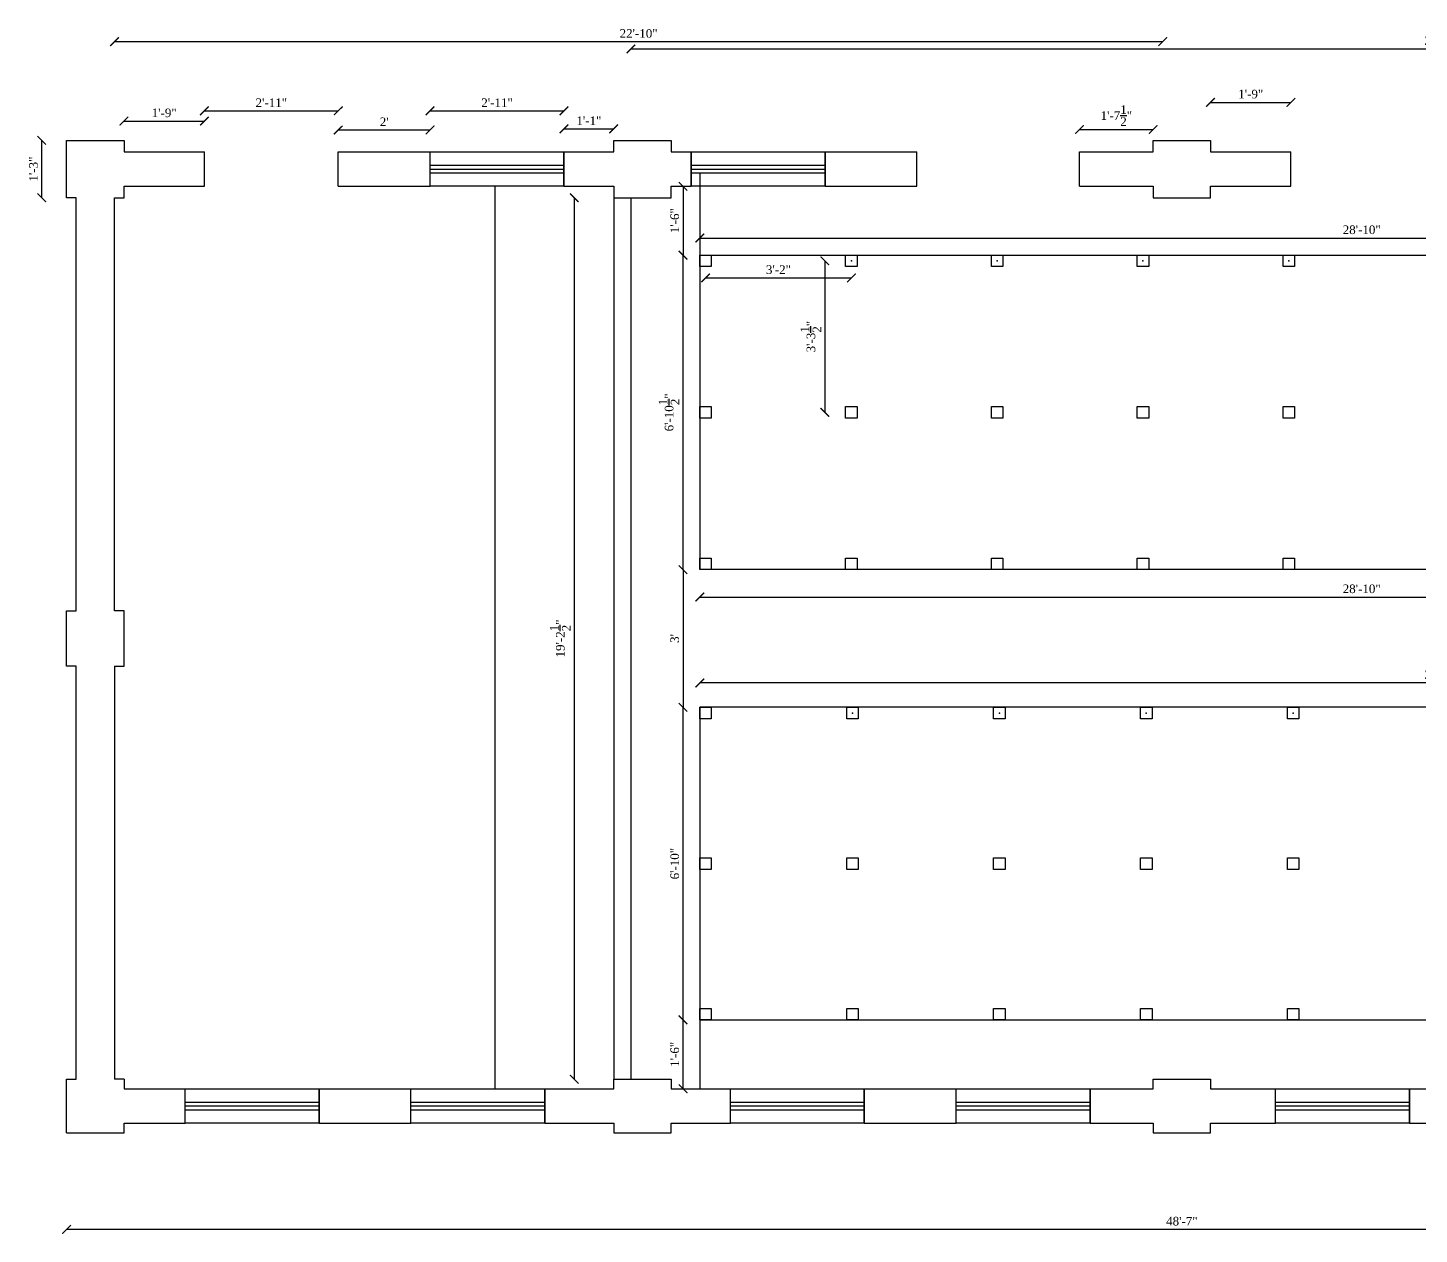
# Model space of a CAD drawing. Header units: inches. Extents: x 62191 to 65120, y -5328 to -3702.
# Drawn here: x 63722 to 64085.6, y -4748.9 to -4433.4 of the extents above; entities that cross this region are included whole.
import ezdxf

# ---------------------------------------------------------------- set-up
doc = ezdxf.new("R2010")
doc.units = ezdxf.units.IN
doc.header["$MEASUREMENT"] = 0
doc.layers.add('ELEVATION', color=6, linetype='Continuous', lineweight=30)
doc.styles.get("Standard").update_dxf_attribs({"font": 'times.ttf'})
doc.dimstyles.get("Standard").update_dxf_attribs({"dimtxt": 2.25, "dimasz": 2.25, "dimexe": 0.18, "dimexo": 0.0625, "dimgap": 1, "dimtad": 1, "dimdec": 1, "dimzin": 0, "dimdsep": 46, "dimlunit": 4, "dimtxsty": 'Standard', "dimblk": 'ARCHTICK', "dimcen": 0.09, "dimse1": 1, "dimse2": 1, "dimadec": 0, "dimazin": 0, "dimtfac": 1, "dimtdec": 1, "dimtofl": 0, "dimtmove": 0, "dimatfit": 3, "dimldrblk": 'ARCHTICK', "dimfxl": 1, "dimtolj": 1, "dimtzin": 0, "dimarcsym": 0})

# ---------------------------------------------------------------- blocks, each defined once
blk = doc.blocks.new('_ArchTick')
at = {"color": 0, "linetype": 'ByBlock', "const_width": 0.15}
blk.add_lwpolyline([(-0.5, -0.5), (0.5, 0.5)], dxfattribs=at)
blk = doc.blocks.new('*D698')
at = {"layer": 'Defpoints', "color": 0, "transparency": 16777216}
for p in [(63725.59, -4462.84), (63732.11, -4462.84), (63732.11, -4477.84)]:
    blk.add_point(p, dxfattribs=at)
at = {"layer": 'ELEVATION', "color": 0, "lineweight": -2, "transparency": 16777216}
blk.add_line((63725.59, -4477.84), (63725.59, -4462.84), dxfattribs=at)
at = {"layer": 'ELEVATION', "color": 0, "lineweight": -2, "transparency": 16777216, "xscale": 2.25, "yscale": 2.25, "zscale": 2.25}
for p, rotation in [((63725.59, -4462.84), 90), ((63725.59, -4477.84), 270)]:
    blk.add_blockref('_ArchTick', p, dxfattribs=dict(at, rotation=rotation))
at = {"layer": 'ELEVATION', "color": 0, "transparency": 16777216, "insert": (63723.45, -4470.34), "char_height": 2.25, "attachment_point": 5, "rotation": 90}
blk.add_mtext('\\A1;1\'-3"', dxfattribs=at)
blk = doc.blocks.new('*D711')
at = {"layer": 'Defpoints', "color": 0, "transparency": 16777216}
for p in [(63768.11, -4457.79), (63747.11, -4465.84), (63768.11, -4465.84)]:
    blk.add_point(p, dxfattribs=at)
at = {"layer": 'ELEVATION', "color": 0, "lineweight": -2, "transparency": 16777216}
blk.add_line((63747.11, -4457.79), (63768.11, -4457.79), dxfattribs=at)
at = {"layer": 'ELEVATION', "color": 0, "lineweight": -2, "transparency": 16777216, "xscale": 2.25, "yscale": 2.25, "zscale": 2.25, "rotation": 180}
blk.add_blockref('_ArchTick', (63747.11, -4457.79), dxfattribs=at)
at = {"layer": 'ELEVATION', "color": 0, "lineweight": -2, "transparency": 16777216, "xscale": 2.25, "yscale": 2.25, "zscale": 2.25}
blk.add_blockref('_ArchTick', (63768.11, -4457.79), dxfattribs=at)
at = {"layer": 'ELEVATION', "color": 0, "transparency": 16777216, "insert": (63757.61, -4455.65), "char_height": 2.25, "attachment_point": 5}
blk.add_mtext('\\A1;1\'-9"', dxfattribs=at)
blk = doc.blocks.new('*D707')
at = {"layer": 'Defpoints', "color": 0, "transparency": 16777216}
for p in [(63827.11, -4460.12), (63803.11, -4465.84), (63827.11, -4465.84)]:
    blk.add_point(p, dxfattribs=at)
at = {"layer": 'ELEVATION', "color": 0, "lineweight": -2, "transparency": 16777216}
blk.add_line((63803.11, -4460.12), (63827.11, -4460.12), dxfattribs=at)
at = {"layer": 'ELEVATION', "color": 0, "lineweight": -2, "transparency": 16777216, "xscale": 2.25, "yscale": 2.25, "zscale": 2.25, "rotation": 180}
blk.add_blockref('_ArchTick', (63803.11, -4460.12), dxfattribs=at)
at = {"layer": 'ELEVATION', "color": 0, "lineweight": -2, "transparency": 16777216, "xscale": 2.25, "yscale": 2.25, "zscale": 2.25}
blk.add_blockref('_ArchTick', (63827.11, -4460.12), dxfattribs=at)
at = {"layer": 'ELEVATION', "color": 0, "transparency": 16777216, "insert": (63815.11, -4457.99), "char_height": 2.25, "attachment_point": 5}
blk.add_mtext("\\A1;2'", dxfattribs=at)
blk = doc.blocks.new('*D708')
at = {"layer": 'Defpoints', "color": 0, "transparency": 16777216}
for p in [(63862.11, -4455.11), (63827.11, -4465.84), (63862.11, -4465.84)]:
    blk.add_point(p, dxfattribs=at)
at = {"layer": 'ELEVATION', "color": 0, "lineweight": -2, "transparency": 16777216}
blk.add_line((63827.11, -4455.11), (63862.11, -4455.11), dxfattribs=at)
at = {"layer": 'ELEVATION', "color": 0, "lineweight": -2, "transparency": 16777216, "xscale": 2.25, "yscale": 2.25, "zscale": 2.25, "rotation": 180}
blk.add_blockref('_ArchTick', (63827.11, -4455.11), dxfattribs=at)
at = {"layer": 'ELEVATION', "color": 0, "lineweight": -2, "transparency": 16777216, "xscale": 2.25, "yscale": 2.25, "zscale": 2.25}
blk.add_blockref('_ArchTick', (63862.11, -4455.11), dxfattribs=at)
at = {"layer": 'ELEVATION', "color": 0, "transparency": 16777216, "insert": (63844.61, -4452.99), "char_height": 2.25, "attachment_point": 5}
blk.add_mtext('\\A1;2\'-11"', dxfattribs=at)
blk = doc.blocks.new('*D709')
at = {"layer": 'Defpoints', "color": 0, "transparency": 16777216}
for p in [(63803.11, -4455.11), (63768.11, -4465.84), (63803.11, -4465.84)]:
    blk.add_point(p, dxfattribs=at)
at = {"layer": 'ELEVATION', "color": 0, "lineweight": -2, "transparency": 16777216}
blk.add_line((63768.11, -4455.11), (63803.11, -4455.11), dxfattribs=at)
at = {"layer": 'ELEVATION', "color": 0, "lineweight": -2, "transparency": 16777216, "xscale": 2.25, "yscale": 2.25, "zscale": 2.25, "rotation": 180}
blk.add_blockref('_ArchTick', (63768.11, -4455.11), dxfattribs=at)
at = {"layer": 'ELEVATION', "color": 0, "lineweight": -2, "transparency": 16777216, "xscale": 2.25, "yscale": 2.25, "zscale": 2.25}
blk.add_blockref('_ArchTick', (63803.11, -4455.11), dxfattribs=at)
at = {"layer": 'ELEVATION', "color": 0, "transparency": 16777216, "insert": (63785.61, -4452.99), "char_height": 2.25, "attachment_point": 5}
blk.add_mtext('\\A1;2\'-11"', dxfattribs=at)
blk = doc.blocks.new('*D710')
at = {"layer": 'Defpoints', "color": 0, "transparency": 16777216}
for p in [(63875.11, -4459.82), (63862.11, -4465.84), (63875.11, -4465.84)]:
    blk.add_point(p, dxfattribs=at)
at = {"layer": 'ELEVATION', "color": 0, "lineweight": -2, "transparency": 16777216}
blk.add_line((63862.11, -4459.82), (63875.11, -4459.82), dxfattribs=at)
at = {"layer": 'ELEVATION', "color": 0, "lineweight": -2, "transparency": 16777216, "xscale": 2.25, "yscale": 2.25, "zscale": 2.25, "rotation": 180}
blk.add_blockref('_ArchTick', (63862.11, -4459.82), dxfattribs=at)
at = {"layer": 'ELEVATION', "color": 0, "lineweight": -2, "transparency": 16777216, "xscale": 2.25, "yscale": 2.25, "zscale": 2.25}
blk.add_blockref('_ArchTick', (63875.11, -4459.82), dxfattribs=at)
at = {"layer": 'ELEVATION', "color": 0, "transparency": 16777216, "insert": (63868.61, -4457.7), "char_height": 2.25, "attachment_point": 5}
blk.add_mtext('\\A1;1\'-1"', dxfattribs=at)
blk = doc.blocks.new('*D700')
at = {"layer": 'Defpoints', "color": 0, "transparency": 16777216}
for p in [(64016.11, -4459.99), (63996.86, -4465.84), (64016.11, -4465.84)]:
    blk.add_point(p, dxfattribs=at)
at = {"layer": 'ELEVATION', "color": 0, "lineweight": -2, "transparency": 16777216}
blk.add_line((63996.86, -4459.99), (64016.11, -4459.99), dxfattribs=at)
at = {"layer": 'ELEVATION', "color": 0, "lineweight": -2, "transparency": 16777216, "xscale": 2.25, "yscale": 2.25, "zscale": 2.25, "rotation": 180}
blk.add_blockref('_ArchTick', (63996.86, -4459.99), dxfattribs=at)
at = {"layer": 'ELEVATION', "color": 0, "lineweight": -2, "transparency": 16777216, "xscale": 2.25, "yscale": 2.25, "zscale": 2.25}
blk.add_blockref('_ArchTick', (64016.11, -4459.99), dxfattribs=at)
at = {"layer": 'ELEVATION', "color": 0, "transparency": 16777216, "insert": (64006.48, -4456.35), "char_height": 2.25, "attachment_point": 5}
blk.add_mtext('\\A1;1\'-7{\\H1x;\\S1/2;}"', dxfattribs=at)
blk = doc.blocks.new('*D701')
at = {"layer": 'Defpoints', "color": 0, "transparency": 16777216}
for p in [(64052.11, -4452.89), (64031.11, -4465.84), (64052.11, -4465.84)]:
    blk.add_point(p, dxfattribs=at)
at = {"layer": 'ELEVATION', "color": 0, "lineweight": -2, "transparency": 16777216}
blk.add_line((64031.11, -4452.89), (64052.11, -4452.89), dxfattribs=at)
at = {"layer": 'ELEVATION', "color": 0, "lineweight": -2, "transparency": 16777216, "xscale": 2.25, "yscale": 2.25, "zscale": 2.25, "rotation": 180}
blk.add_blockref('_ArchTick', (64031.11, -4452.89), dxfattribs=at)
at = {"layer": 'ELEVATION', "color": 0, "lineweight": -2, "transparency": 16777216, "xscale": 2.25, "yscale": 2.25, "zscale": 2.25}
blk.add_blockref('_ArchTick', (64052.11, -4452.89), dxfattribs=at)
at = {"layer": 'ELEVATION', "color": 0, "transparency": 16777216, "insert": (64041.61, -4450.74), "char_height": 2.25, "attachment_point": 5}
blk.add_mtext('\\A1;1\'-9"', dxfattribs=at)
blk = doc.blocks.new('*D705')
at = {"layer": 'Defpoints', "color": 0, "transparency": 16777216}
for p in [(63732.11, -4722.34), (64315.11, -4722.34), (63732.11, -4747.63)]:
    blk.add_point(p, dxfattribs=at)
at = {"layer": 'ELEVATION', "color": 0, "lineweight": -2, "transparency": 16777216}
blk.add_line((64315.11, -4747.63), (63732.11, -4747.63), dxfattribs=at)
at = {"layer": 'ELEVATION', "color": 0, "lineweight": -2, "transparency": 16777216, "xscale": 2.25, "yscale": 2.25, "zscale": 2.25, "rotation": 180}
blk.add_blockref('_ArchTick', (63732.11, -4747.63), dxfattribs=at)
at = {"layer": 'ELEVATION', "color": 0, "lineweight": -2, "transparency": 16777216, "xscale": 2.25, "yscale": 2.25, "zscale": 2.25}
blk.add_blockref('_ArchTick', (64315.11, -4747.63), dxfattribs=at)
at = {"layer": 'ELEVATION', "color": 0, "transparency": 16777216, "insert": (64023.61, -4745.48), "char_height": 2.25, "attachment_point": 5}
blk.add_mtext('\\A1;48\'-7"', dxfattribs=at)
blk = doc.blocks.new('*D706')
at = {"layer": 'Defpoints', "color": 0, "transparency": 16777216}
for p in [(64018.61, -4437.02), (63744.61, -4477.84), (64018.61, -4477.84)]:
    blk.add_point(p, dxfattribs=at)
at = {"layer": 'ELEVATION', "color": 0, "lineweight": -2, "transparency": 16777216}
blk.add_line((63744.61, -4437.02), (64018.61, -4437.02), dxfattribs=at)
at = {"layer": 'ELEVATION', "color": 0, "lineweight": -2, "transparency": 16777216, "xscale": 2.25, "yscale": 2.25, "zscale": 2.25, "rotation": 180}
blk.add_blockref('_ArchTick', (63744.61, -4437.02), dxfattribs=at)
at = {"layer": 'ELEVATION', "color": 0, "lineweight": -2, "transparency": 16777216, "xscale": 2.25, "yscale": 2.25, "zscale": 2.25}
blk.add_blockref('_ArchTick', (64018.61, -4437.02), dxfattribs=at)
at = {"layer": 'ELEVATION', "color": 0, "transparency": 16777216, "insert": (63881.61, -4434.88), "char_height": 2.25, "attachment_point": 5}
blk.add_mtext('\\A1;22\'-10"', dxfattribs=at)
blk = doc.blocks.new('*D712')
at = {"layer": 'Defpoints', "color": 0, "transparency": 16777216}
for p in [(63897.13, -4575.09), (63893.22, -4611.09), (63897.13, -4611.09)]:
    blk.add_point(p, dxfattribs=at)
at = {"layer": 'ELEVATION', "color": 0, "lineweight": -2, "transparency": 16777216}
blk.add_line((63893.22, -4575.09), (63893.22, -4611.09), dxfattribs=at)
at = {"layer": 'ELEVATION', "color": 0, "lineweight": -2, "transparency": 16777216, "xscale": 2.25, "yscale": 2.25, "zscale": 2.25}
for p, rotation in [((63893.22, -4575.09), 90), ((63893.22, -4611.09), 270)]:
    blk.add_blockref('_ArchTick', p, dxfattribs=dict(at, rotation=rotation))
at = {"layer": 'ELEVATION', "color": 0, "transparency": 16777216, "insert": (63891.07, -4593.09), "char_height": 2.25, "attachment_point": 5, "rotation": 90}
blk.add_mtext("\\A1;3'", dxfattribs=at)
blk = doc.blocks.new('*D713')
at = {"layer": 'Defpoints', "color": 0, "transparency": 16777216}
for p in [(63890.11, -4474.84), (63890.11, -4492.84), (63893.22, -4492.84)]:
    blk.add_point(p, dxfattribs=at)
at = {"layer": 'ELEVATION', "color": 0, "lineweight": -2, "transparency": 16777216}
blk.add_line((63893.22, -4474.84), (63893.22, -4492.84), dxfattribs=at)
at = {"layer": 'ELEVATION', "color": 0, "lineweight": -2, "transparency": 16777216, "xscale": 2.25, "yscale": 2.25, "zscale": 2.25}
for p, rotation in [((63893.22, -4474.84), 90), ((63893.22, -4492.84), 270)]:
    blk.add_blockref('_ArchTick', p, dxfattribs=dict(at, rotation=rotation))
at = {"layer": 'ELEVATION', "color": 0, "transparency": 16777216, "insert": (63891.07, -4483.84), "char_height": 2.25, "attachment_point": 5, "rotation": 90}
blk.add_mtext('\\A1;1\'-6"', dxfattribs=at)
blk = doc.blocks.new('*D714')
at = {"layer": 'Defpoints', "color": 0, "transparency": 16777216}
for p in [(63893.22, -4692.84), (63893.22, -4692.84), (63897.61, -4710.84)]:
    blk.add_point(p, dxfattribs=at)
at = {"layer": 'ELEVATION', "color": 0, "lineweight": -2, "transparency": 16777216}
blk.add_line((63893.22, -4710.84), (63893.22, -4692.84), dxfattribs=at)
at = {"layer": 'ELEVATION', "color": 0, "lineweight": -2, "transparency": 16777216, "xscale": 2.25, "yscale": 2.25, "zscale": 2.25}
for p, rotation in [((63893.22, -4692.84), 90), ((63893.22, -4710.84), 270)]:
    blk.add_blockref('_ArchTick', p, dxfattribs=dict(at, rotation=rotation))
at = {"layer": 'ELEVATION', "color": 0, "transparency": 16777216, "insert": (63891.07, -4701.84), "char_height": 2.25, "attachment_point": 5, "rotation": 90}
blk.add_mtext('\\A1;1\'-6"', dxfattribs=at)
blk = doc.blocks.new('*D738')
at = {"layer": 'Defpoints', "color": 0, "transparency": 16777216}
for p in [(64302.61, -4438.93), (63879.61, -4492.84), (64302.61, -4492.84)]:
    blk.add_point(p, dxfattribs=at)
at = {"layer": 'ELEVATION', "color": 0, "lineweight": -2, "transparency": 16777216}
blk.add_line((63879.61, -4438.93), (64302.61, -4438.93), dxfattribs=at)
at = {"layer": 'ELEVATION', "color": 0, "lineweight": -2, "transparency": 16777216, "xscale": 2.25, "yscale": 2.25, "zscale": 2.25, "rotation": 180}
blk.add_blockref('_ArchTick', (63879.61, -4438.93), dxfattribs=at)
at = {"layer": 'ELEVATION', "color": 0, "lineweight": -2, "transparency": 16777216, "xscale": 2.25, "yscale": 2.25, "zscale": 2.25}
blk.add_blockref('_ArchTick', (64302.61, -4438.93), dxfattribs=at)
at = {"layer": 'ELEVATION', "color": 0, "transparency": 16777216, "insert": (64091.11, -4436.79), "char_height": 2.25, "attachment_point": 5}
blk.add_mtext('\\A1;35\'-3"', dxfattribs=at)
blk = doc.blocks.new('*D739')
at = {"layer": 'Defpoints', "color": 0, "transparency": 16777216}
for p in [(63893.22, -4611.09), (63897.13, -4611.09), (63964.61, -4692.84)]:
    blk.add_point(p, dxfattribs=at)
at = {"layer": 'ELEVATION', "color": 0, "lineweight": -2, "transparency": 16777216}
blk.add_line((63893.22, -4692.84), (63893.22, -4611.09), dxfattribs=at)
at = {"layer": 'ELEVATION', "color": 0, "lineweight": -2, "transparency": 16777216, "xscale": 2.25, "yscale": 2.25, "zscale": 2.25}
for p, rotation in [((63893.22, -4611.09), 90), ((63893.22, -4692.84), 270)]:
    blk.add_blockref('_ArchTick', p, dxfattribs=dict(at, rotation=rotation))
at = {"layer": 'ELEVATION', "color": 0, "transparency": 16777216, "insert": (63891.07, -4651.97), "char_height": 2.25, "attachment_point": 5, "rotation": 90}
blk.add_mtext('\\A1;6\'-10"', dxfattribs=at)
blk = doc.blocks.new('*D740')
at = {"layer": 'Defpoints', "color": 0, "transparency": 16777216}
for p in [(63893.22, -4492.84), (63905.04, -4492.84), (63897.13, -4575.09)]:
    blk.add_point(p, dxfattribs=at)
at = {"layer": 'ELEVATION', "color": 0, "lineweight": -2, "transparency": 16777216}
blk.add_line((63893.22, -4575.09), (63893.22, -4492.84), dxfattribs=at)
at = {"layer": 'ELEVATION', "color": 0, "lineweight": -2, "transparency": 16777216, "xscale": 2.25, "yscale": 2.25, "zscale": 2.25}
for p, rotation in [((63893.22, -4492.84), 90), ((63893.22, -4575.09), 270)]:
    blk.add_blockref('_ArchTick', p, dxfattribs=dict(at, rotation=rotation))
at = {"layer": 'ELEVATION', "color": 0, "transparency": 16777216, "insert": (63889.58, -4533.97), "char_height": 2.25, "attachment_point": 5, "rotation": 90}
blk.add_mtext('\\A1;6\'-10{\\H1x;\\S1/2;}"', dxfattribs=at)
blk = doc.blocks.new('*D741')
at = {"layer": 'Defpoints', "color": 0, "transparency": 16777216}
for p in [(63897.61, -4492.84), (64243.61, -4492.84), (64243.61, -4582.26)]:
    blk.add_point(p, dxfattribs=at)
at = {"layer": 'ELEVATION', "color": 0, "lineweight": -2, "transparency": 16777216}
blk.add_line((63897.61, -4582.26), (64243.61, -4582.26), dxfattribs=at)
at = {"layer": 'ELEVATION', "color": 0, "lineweight": -2, "transparency": 16777216, "xscale": 2.25, "yscale": 2.25, "zscale": 2.25, "rotation": 180}
blk.add_blockref('_ArchTick', (63897.61, -4582.26), dxfattribs=at)
at = {"layer": 'ELEVATION', "color": 0, "lineweight": -2, "transparency": 16777216, "xscale": 2.25, "yscale": 2.25, "zscale": 2.25}
blk.add_blockref('_ArchTick', (64243.61, -4582.26), dxfattribs=at)
at = {"layer": 'ELEVATION', "color": 0, "transparency": 16777216, "insert": (64070.61, -4580.12), "char_height": 2.25, "attachment_point": 5}
blk.add_mtext('\\A1;28\'-10"', dxfattribs=at)
blk = doc.blocks.new('*D742')
at = {"layer": 'Defpoints', "color": 0, "transparency": 16777216}
for p in [(63897.61, -4604.73), (63897.61, -4611.09), (64284.61, -4611.09)]:
    blk.add_point(p, dxfattribs=at)
at = {"layer": 'ELEVATION', "color": 0, "lineweight": -2, "transparency": 16777216}
blk.add_line((64284.61, -4604.73), (63897.61, -4604.73), dxfattribs=at)
at = {"layer": 'ELEVATION', "color": 0, "lineweight": -2, "transparency": 16777216, "xscale": 2.25, "yscale": 2.25, "zscale": 2.25, "rotation": 180}
blk.add_blockref('_ArchTick', (63897.61, -4604.73), dxfattribs=at)
at = {"layer": 'ELEVATION', "color": 0, "lineweight": -2, "transparency": 16777216, "xscale": 2.25, "yscale": 2.25, "zscale": 2.25}
blk.add_blockref('_ArchTick', (64284.61, -4604.73), dxfattribs=at)
at = {"layer": 'ELEVATION', "color": 0, "transparency": 16777216, "insert": (64091.11, -4602.59), "char_height": 2.25, "attachment_point": 5}
blk.add_mtext('\\A1;32\'-3"', dxfattribs=at)
blk = doc.blocks.new('*D743')
at = {"layer": 'Defpoints', "color": 0, "transparency": 16777216}
for p in [(64243.61, -4488.37), (63897.61, -4492.84), (64243.61, -4492.84)]:
    blk.add_point(p, dxfattribs=at)
at = {"layer": 'ELEVATION', "color": 0, "lineweight": -2, "transparency": 16777216}
blk.add_line((63897.61, -4488.37), (64243.61, -4488.37), dxfattribs=at)
at = {"layer": 'ELEVATION', "color": 0, "lineweight": -2, "transparency": 16777216, "xscale": 2.25, "yscale": 2.25, "zscale": 2.25, "rotation": 180}
blk.add_blockref('_ArchTick', (63897.61, -4488.37), dxfattribs=at)
at = {"layer": 'ELEVATION', "color": 0, "lineweight": -2, "transparency": 16777216, "xscale": 2.25, "yscale": 2.25, "zscale": 2.25}
blk.add_blockref('_ArchTick', (64243.61, -4488.37), dxfattribs=at)
at = {"layer": 'ELEVATION', "color": 0, "transparency": 16777216, "insert": (64070.61, -4486.23), "char_height": 2.25, "attachment_point": 5}
blk.add_mtext('\\A1;28\'-10"', dxfattribs=at)
blk = doc.blocks.new('*D745')
at = {"layer": 'Defpoints', "color": 0, "transparency": 16777216}
for p in [(63899.11, -4494.34), (63937.22, -4494.34), (63937.22, -4498.81)]:
    blk.add_point(p, dxfattribs=at)
at = {"layer": 'ELEVATION', "color": 0, "lineweight": -2, "transparency": 16777216}
blk.add_line((63899.11, -4498.81), (63937.22, -4498.81), dxfattribs=at)
at = {"layer": 'ELEVATION', "color": 0, "lineweight": -2, "transparency": 16777216, "xscale": 2.25, "yscale": 2.25, "zscale": 2.25, "rotation": 180}
blk.add_blockref('_ArchTick', (63899.11, -4498.81), dxfattribs=at)
at = {"layer": 'ELEVATION', "color": 0, "lineweight": -2, "transparency": 16777216, "xscale": 2.25, "yscale": 2.25, "zscale": 2.25}
blk.add_blockref('_ArchTick', (63937.22, -4498.81), dxfattribs=at)
at = {"layer": 'ELEVATION', "color": 0, "transparency": 16777216, "insert": (63918.16, -4496.66), "char_height": 2.25, "attachment_point": 5}
blk.add_mtext('\\A1;3\'-2"', dxfattribs=at)
blk = doc.blocks.new('*D746')
at = {"layer": 'Defpoints', "color": 0, "transparency": 16777216}
for p in [(63937.22, -4494.34), (63930.29, -4533.97), (63937.22, -4533.97)]:
    blk.add_point(p, dxfattribs=at)
at = {"layer": 'ELEVATION', "color": 0, "lineweight": -2, "transparency": 16777216}
blk.add_line((63930.29, -4494.34), (63930.29, -4533.97), dxfattribs=at)
at = {"layer": 'ELEVATION', "color": 0, "lineweight": -2, "transparency": 16777216, "xscale": 2.25, "yscale": 2.25, "zscale": 2.25}
for p, rotation in [((63930.29, -4494.34), 90), ((63930.29, -4533.97), 270)]:
    blk.add_blockref('_ArchTick', p, dxfattribs=dict(at, rotation=rotation))
at = {"layer": 'ELEVATION', "color": 0, "transparency": 16777216, "insert": (63926.65, -4514.16), "char_height": 2.25, "attachment_point": 5, "rotation": 90}
blk.add_mtext('\\A1;3\'-3{\\H1x;\\S1/2;}"', dxfattribs=at)
blk = doc.blocks.new('*D747')
at = {"layer": 'Defpoints', "color": 0, "transparency": 16777216}
for p in [(63875.11, -4477.84), (63864.79, -4708.34), (63875.11, -4708.34)]:
    blk.add_point(p, dxfattribs=at)
at = {"layer": 'ELEVATION', "color": 0, "lineweight": -2, "transparency": 16777216}
blk.add_line((63864.79, -4477.84), (63864.79, -4708.34), dxfattribs=at)
at = {"layer": 'ELEVATION', "color": 0, "lineweight": -2, "transparency": 16777216, "xscale": 2.25, "yscale": 2.25, "zscale": 2.25}
for p, rotation in [((63864.79, -4477.84), 90), ((63864.79, -4708.34), 270)]:
    blk.add_blockref('_ArchTick', p, dxfattribs=dict(at, rotation=rotation))
at = {"layer": 'ELEVATION', "color": 0, "transparency": 16777216, "insert": (63861.14, -4593.09), "char_height": 2.25, "attachment_point": 5, "rotation": 90}
blk.add_mtext('\\A1;19\'-2{\\H1x;\\S1/2;}"', dxfattribs=at)

msp = doc.modelspace()

# ---------------------------------------------------------------- linework, layer by layer
at = {"layer": 'ELEVATION'}
for p, q in [((63732.11, -4477.84), (63732.11, -4462.84)), ((63732.11, -4462.84), (63747.11, -4462.84)), ((63747.11, -4462.84), (63747.11, -4465.84)), ((63875.11, -4465.84), (63875.11, -4462.84)), ((63875.11, -4462.84), (63890.11, -4462.84)), ((63890.11, -4462.84), (63890.11, -4465.84)), ((64016.11, -4465.84), (64016.11, -4462.84)), ((64016.11, -4462.84), (64031.11, -4462.84)), ((64031.11, -4462.84), (64031.11, -4465.84)), ((63747.11, -4465.84), (63768.11, -4465.84)), ((63768.11, -4474.84), (63768.11, -4465.84)), ((63803.11, -4465.84), (63827.11, -4465.84)), ((63803.11, -4474.84), (63803.11, -4465.84)), ((63827.11, -4474.84), (63827.11, -4465.84)), ((63827.11, -4469.34), (63862.11, -4469.34)), ((63862.11, -4465.84), (63875.11, -4465.84)), ((63862.11, -4474.84), (63862.11, -4465.84)), ((63890.11, -4465.84), (63895.36, -4465.84)), ((63895.36, -4465.84), (63895.36, -4474.84)), ((63895.36, -4469.34), (63930.36, -4469.34)), ((63930.36, -4465.84), (63954.36, -4465.84)), ((63930.36, -4474.84), (63930.36, -4465.84)), ((63954.36, -4474.84), (63954.36, -4465.84)), ((63996.86, -4465.84), (64016.11, -4465.84)), ((63996.86, -4474.84), (63996.86, -4465.84)), ((64031.11, -4465.84), (64052.11, -4465.84)), ((64052.11, -4474.84), (64052.11, -4465.84)), ((63827.11, -4470.34), (63862.11, -4470.34)), ((63827.11, -4471.34), (63862.11, -4471.34)), ((63895.36, -4470.34), (63930.36, -4470.34)), ((63895.36, -4471.34), (63930.36, -4471.34)), ((63897.61, -4471.34), (63897.61, -4575.09)), ((63747.11, -4474.84), (63768.11, -4474.84)), ((63747.11, -4477.84), (63747.11, -4474.84)), ((63803.11, -4474.84), (63827.11, -4474.84)), ((63844.06, -4474.84), (63844.06, -4710.84)), ((63862.11, -4474.84), (63875.11, -4474.84)), ((63875.11, -4474.84), (63875.11, -4477.84)), ((63890.11, -4474.84), (63895.36, -4474.84)), ((63890.11, -4477.84), (63890.11, -4474.84)), ((63930.36, -4474.84), (63954.36, -4474.84)), ((63996.86, -4474.84), (64016.11, -4474.84)), ((64016.11, -4474.84), (64016.11, -4477.84)), ((64031.11, -4474.84), (64052.11, -4474.84)), ((64031.11, -4477.84), (64031.11, -4474.84)), ((63734.61, -4477.84), (63732.11, -4477.84)), ((63734.61, -4585.84), (63734.61, -4477.84)), ((63744.61, -4585.84), (63744.61, -4477.84)), ((63744.61, -4477.84), (63747.11, -4477.84)), ((63875.11, -4477.84), (63890.11, -4477.84)), ((63875.11, -4477.84), (63875.11, -4708.34)), ((63879.61, -4477.84), (63879.61, -4708.34)), ((64016.11, -4477.84), (64018.61, -4477.84)), ((64016.11, -4477.84), (64031.11, -4477.84)), ((63897.61, -4492.84), (64243.61, -4492.84)), ((64243.61, -4575.09), (63897.61, -4575.09)), ((63732.11, -4600.34), (63732.11, -4585.84)), ((63732.11, -4585.84), (63734.61, -4585.84)), ((63747.11, -4585.84), (63744.61, -4585.84)), ((63747.11, -4600.34), (63747.11, -4585.84)), ((63734.61, -4600.34), (63732.11, -4600.34)), ((63734.61, -4708.34), (63734.61, -4600.34)), ((63744.61, -4600.34), (63747.11, -4600.34)), ((63744.61, -4600.34), (63744.61, -4708.34)), ((64284.61, -4611.09), (63897.61, -4611.09)), ((63897.61, -4611.09), (63897.61, -4710.84)), ((63897.61, -4692.84), (64284.61, -4692.84)), ((63732.11, -4722.34), (63732.11, -4708.34)), ((63732.11, -4708.34), (63734.61, -4708.34)), ((63747.11, -4708.34), (63744.61, -4708.34)), ((63747.11, -4708.34), (63747.11, -4710.84)), ((63875.11, -4710.84), (63875.11, -4708.34)), ((63875.11, -4708.34), (63890.11, -4708.34)), ((63890.11, -4708.34), (63890.11, -4710.84)), ((64016.11, -4710.84), (64016.11, -4708.34)), ((64016.11, -4708.34), (64018.61, -4708.34)), ((64016.11, -4708.34), (64031.11, -4708.34)), ((64031.11, -4708.34), (64031.11, -4710.84)), ((63747.11, -4710.84), (63763.11, -4710.84)), ((63763.11, -4719.84), (63763.11, -4710.84)), ((63798.11, -4710.84), (63822.11, -4710.84)), ((63798.11, -4719.84), (63798.11, -4710.84)), ((63822.11, -4719.84), (63822.11, -4710.84)), ((63857.11, -4710.84), (63875.11, -4710.84)), ((63857.11, -4719.84), (63857.11, -4710.84)), ((63890.11, -4710.84), (63905.61, -4710.84)), ((63905.61, -4719.84), (63905.61, -4710.84)), ((63940.61, -4710.84), (63964.61, -4710.84)), ((63940.61, -4719.84), (63940.61, -4710.84)), ((63964.61, -4719.84), (63964.61, -4710.84)), ((63999.61, -4710.84), (64016.11, -4710.84)), ((63999.61, -4719.84), (63999.61, -4710.84)), ((64031.11, -4710.84), (64048.11, -4710.84)), ((64048.11, -4719.84), (64048.11, -4710.84)), ((64083.11, -4710.84), (64107.11, -4710.84)), ((64083.11, -4719.84), (64083.11, -4710.84)), ((63763.11, -4714.34), (63798.11, -4714.34)), ((63763.11, -4715.34), (63798.11, -4715.34)), ((63763.11, -4716.34), (63798.11, -4716.34)), ((63822.11, -4714.34), (63857.11, -4714.34)), ((63822.11, -4715.34), (63857.11, -4715.34)), ((63822.11, -4716.34), (63857.11, -4716.34)), ((63905.61, -4714.34), (63940.61, -4714.34)), ((63905.61, -4715.34), (63940.61, -4715.34)), ((63905.61, -4716.34), (63940.61, -4716.34)), ((63964.61, -4714.34), (63999.61, -4714.34)), ((63964.61, -4715.34), (63999.61, -4715.34)), ((63964.61, -4716.34), (63999.61, -4716.34)), ((64048.11, -4714.34), (64083.11, -4714.34)), ((64048.11, -4715.34), (64083.11, -4715.34)), ((64048.11, -4716.34), (64083.11, -4716.34)), ((63747.11, -4722.34), (63747.11, -4719.84)), ((63747.11, -4719.84), (63763.11, -4719.84)), ((63798.11, -4719.84), (63822.11, -4719.84)), ((63857.11, -4719.84), (63875.11, -4719.84)), ((63875.11, -4719.84), (63875.11, -4722.34)), ((63890.11, -4722.34), (63890.11, -4719.84)), ((63890.11, -4719.84), (63905.61, -4719.84)), ((63940.61, -4719.84), (63964.61, -4719.84)), ((63999.61, -4719.84), (64016.11, -4719.84)), ((64016.11, -4719.84), (64016.11, -4722.34)), ((64031.11, -4722.34), (64031.11, -4719.84)), ((64031.11, -4719.84), (64048.11, -4719.84)), ((64083.11, -4719.84), (64107.11, -4719.84)), ((63732.11, -4722.34), (63747.11, -4722.34)), ((63875.11, -4722.34), (63890.11, -4722.34)), ((64016.11, -4722.34), (64031.11, -4722.34))]:
    msp.add_line(p, q, dxfattribs=at)
for points in [[(63827.11, -4465.84), (63862.11, -4465.84), (63862.11, -4474.84), (63827.11, -4474.84)], [(63895.36, -4465.84), (63930.36, -4465.84), (63930.36, -4474.84), (63895.36, -4474.84)], [(63897.61, -4492.84), (63900.61, -4492.84), (63900.61, -4495.84), (63897.61, -4495.84)], [(63935.72, -4492.84), (63938.72, -4492.84), (63938.72, -4495.84), (63935.72, -4495.84)], [(63973.83, -4492.84), (63976.83, -4492.84), (63976.83, -4495.84), (63973.83, -4495.84)], [(64011.94, -4492.84), (64014.94, -4492.84), (64014.94, -4495.84), (64011.94, -4495.84)], [(64050.05, -4492.84), (64053.05, -4492.84), (64053.05, -4495.84), (64050.05, -4495.84)], [(63897.61, -4532.47), (63900.61, -4532.47), (63900.61, -4535.47), (63897.61, -4535.47)], [(63935.72, -4532.47), (63938.72, -4532.47), (63938.72, -4535.47), (63935.72, -4535.47)], [(63973.83, -4532.47), (63976.83, -4532.47), (63976.83, -4535.47), (63973.83, -4535.47)], [(64011.94, -4532.47), (64014.94, -4532.47), (64014.94, -4535.47), (64011.94, -4535.47)], [(64050.05, -4532.47), (64053.05, -4532.47), (64053.05, -4535.47), (64050.05, -4535.47)], [(63897.61, -4572.09), (63900.61, -4572.09), (63900.61, -4575.09), (63897.61, -4575.09)], [(63935.72, -4572.09), (63938.72, -4572.09), (63938.72, -4575.09), (63935.72, -4575.09)], [(63973.83, -4572.09), (63976.83, -4572.09), (63976.83, -4575.09), (63973.83, -4575.09)], [(64011.94, -4572.09), (64014.94, -4572.09), (64014.94, -4575.09), (64011.94, -4575.09)], [(64050.05, -4572.09), (64053.05, -4572.09), (64053.05, -4575.09), (64050.05, -4575.09)], [(63897.61, -4611.09), (63900.61, -4611.09), (63900.61, -4614.09), (63897.61, -4614.09)], [(63936.01, -4611.09), (63939.01, -4611.09), (63939.01, -4614.09), (63936.01, -4614.09)], [(63974.41, -4611.09), (63977.41, -4611.09), (63977.41, -4614.09), (63974.41, -4614.09)], [(64012.81, -4611.09), (64015.81, -4611.09), (64015.81, -4614.09), (64012.81, -4614.09)], [(64051.21, -4611.09), (64054.21, -4611.09), (64054.21, -4614.09), (64051.21, -4614.09)], [(63897.61, -4650.47), (63900.61, -4650.47), (63900.61, -4653.47), (63897.61, -4653.47)], [(63936.01, -4650.47), (63939.01, -4650.47), (63939.01, -4653.47), (63936.01, -4653.47)], [(63974.41, -4650.47), (63977.41, -4650.47), (63977.41, -4653.47), (63974.41, -4653.47)], [(64012.81, -4650.47), (64015.81, -4650.47), (64015.81, -4653.47), (64012.81, -4653.47)], [(64051.21, -4650.47), (64054.21, -4650.47), (64054.21, -4653.47), (64051.21, -4653.47)], [(63897.61, -4689.84), (63900.61, -4689.84), (63900.61, -4692.84), (63897.61, -4692.84)], [(63936.01, -4689.84), (63939.01, -4689.84), (63939.01, -4692.84), (63936.01, -4692.84)], [(63974.41, -4689.84), (63977.41, -4689.84), (63977.41, -4692.84), (63974.41, -4692.84)], [(64012.81, -4689.84), (64015.81, -4689.84), (64015.81, -4692.84), (64012.81, -4692.84)], [(64051.21, -4689.84), (64054.21, -4689.84), (64054.21, -4692.84), (64051.21, -4692.84)], [(63763.11, -4710.84), (63798.11, -4710.84), (63798.11, -4719.84), (63763.11, -4719.84)], [(63822.11, -4710.84), (63857.11, -4710.84), (63857.11, -4719.84), (63822.11, -4719.84)], [(63905.61, -4710.84), (63940.61, -4710.84), (63940.61, -4719.84), (63905.61, -4719.84)], [(63964.61, -4710.84), (63999.61, -4710.84), (63999.61, -4719.84), (63964.61, -4719.84)], [(64048.11, -4710.84), (64083.11, -4710.84), (64083.11, -4719.84), (64048.11, -4719.84)]]:
    msp.add_lwpolyline(points, close=True, dxfattribs=at)
for p in [(63937.22, -4494.34), (63975.33, -4494.34), (64013.44, -4494.34), (64051.55, -4494.34), (63937.51, -4612.59), (63975.91, -4612.59), (64014.31, -4612.59), (64052.71, -4612.59)]:
    msp.add_point(p, dxfattribs=at)

# ---------------------------------------------------------------- dimensions: what is measured, and where the dimension line sits
for base, p1, p2, picture, middle in [((64018.61, -4437.02), (63744.61, -4477.84), (64018.61, -4477.84), '*D706', (63881.61, -4434.88)), ((64302.61, -4438.93), (63879.61, -4492.84), (64302.61, -4492.84), '*D738', (64091.11, -4436.79)), ((64052.11, -4452.89), (64031.11, -4465.84), (64052.11, -4465.84), '*D701', (64041.61, -4450.74)), ((63768.11, -4457.79), (63747.11, -4465.84), (63768.11, -4465.84), '*D711', (63757.61, -4455.65)), ((63803.11, -4455.11), (63768.11, -4465.84), (63803.11, -4465.84), '*D709', (63785.61, -4452.99)), ((63862.11, -4455.11), (63827.11, -4465.84), (63862.11, -4465.84), '*D708', (63844.61, -4452.99)), ((64016.10505929, -4459.99204525), (63996.85505929, -4465.84367921), (64016.10505929, -4465.84367921), '*D700', (64006.48005929, -4456.34920098)), ((63827.11, -4460.12), (63803.11, -4465.84), (63827.11, -4465.84), '*D707', (63815.11, -4457.99)), ((63875.11, -4459.82), (63862.11, -4465.84), (63875.11, -4465.84), '*D710', (63868.61, -4457.7)), ((64243.61, -4488.37), (63897.61, -4492.84), (64243.61, -4492.84), '*D743', (64070.61, -4486.23)), ((64243.61, -4582.26), (63897.61, -4492.84), (64243.61, -4492.84), '*D741', (64070.61, -4580.12)), ((63937.22, -4498.81), (63899.11, -4494.34), (63937.22, -4494.34), '*D745', (63918.16, -4496.66)), ((63897.61, -4604.73), (64284.61, -4611.09), (63897.61, -4611.09), '*D742', (64091.11, -4602.59)), ((63732.11, -4747.63), (64315.11, -4722.34), (63732.11, -4722.34), '*D705', (64023.61, -4745.48))]:
    dim = msp.add_linear_dim(base=base, p1=p1, p2=p2, dimstyle='Standard', dxfattribs=at)
    dim.commit()
    dim.dimension.update_dxf_attribs({"geometry": picture, "text_midpoint": middle})
for base, p1, p2, picture, middle in [((63725.59, -4462.84), (63732.11, -4477.84), (63732.11, -4462.84), '*D698', (63723.45, -4470.34)), ((63864.79, -4708.34), (63875.11, -4477.84), (63875.11, -4708.34), '*D747', (63861.14, -4593.09)), ((63893.22, -4492.84), (63890.11, -4474.84), (63890.11, -4492.84), '*D713', (63891.07, -4483.84)), ((63930.29, -4533.97), (63937.22, -4494.34), (63937.22, -4533.97), '*D746', (63926.65, -4514.16)), ((63893.22, -4611.09), (63897.13, -4575.09), (63897.13, -4611.09), '*D712', (63891.07, -4593.09)), ((63893.21821224, -4611.09367921), (63964.60505929, -4692.84367921), (63897.13158952, -4611.09367921), '*D739', (63891.07374576, -4651.96867921)), ((63893.22, -4692.84), (63897.61, -4710.84), (63893.22, -4692.84), '*D714', (63891.07, -4701.84))]:
    dim = msp.add_linear_dim(base=base, p1=p1, p2=p2, angle=90, dimstyle='Standard', dxfattribs=at)
    dim.commit()
    dim.dimension.update_dxf_attribs({"geometry": picture, "text_midpoint": middle})
dim = msp.add_linear_dim(base=(63893.21821224, -4492.84367921), p1=(63897.13158952, -4575.09367921), p2=(63905.04184432, -4492.84367921), angle=90, dimstyle='Standard', override={"dimtmove": 1}, dxfattribs=at)
dim.commit()
dim.dimension.update_dxf_attribs({"geometry": '*D740', "text_midpoint": (63889.57861238, -4533.96867921)})

doc.saveas('drawing.dxf')
